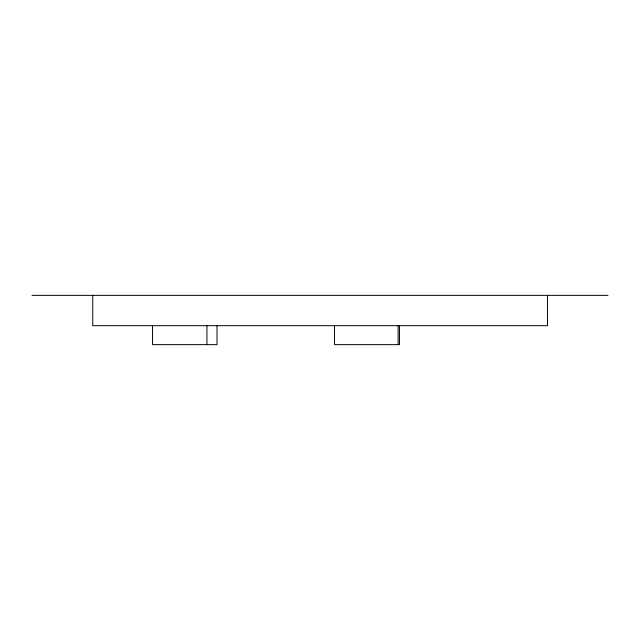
<?xml version="1.0" encoding="UTF-8"?>
<svg xmlns="http://www.w3.org/2000/svg" width="640" height="640" viewBox="0 0 640 640"><rect width="100%" height="100%" fill="white"/><g stroke="black" fill="none" stroke-linecap="round" stroke-linejoin="round"><path stroke-width="0.96" d="M32 295.36L608 295.36M547.496 295.36L547.496 325.688L92.76 325.688L92.76 295.36M399.472 325.688L399.472 344.64L334.528 344.64L334.528 325.688M398.128 325.688L398.128 344.64M217.024 325.688L217.024 344.64L152.52 344.64L152.52 325.688M206.928 325.688L206.928 344.64"/></g></svg>
